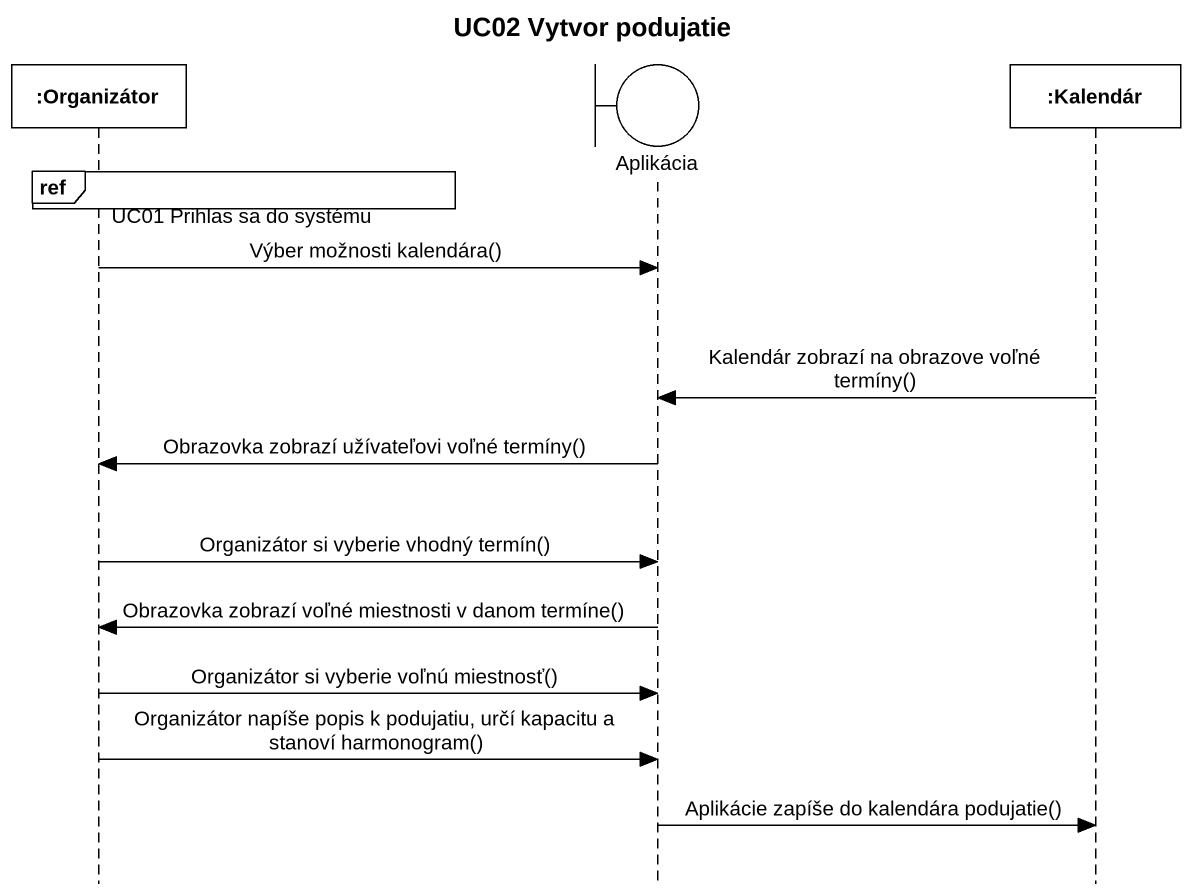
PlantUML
@startuml
title UC02 Vytvor podujatie
hide footbox
participant ":Organizátor" as Organizátor
boundary Aplikácia
participant ":Kalendár" as Kalendár

ref over Organizátor : UC01 Prihlas sa do systému
Organizátor -> Aplikácia : Výber možnosti kalendára()
Kalendár -> Aplikácia : Kalendár zobrazí na obrazove voľné termíny()
Aplikácia -> Organizátor : Obrazovka zobrazí užívateľovi voľné termíny()
Organizátor -> Aplikácia : Organizátor si vyberie vhodný termín()
Aplikácia -> Organizátor : Obrazovka zobrazí voľné miestnosti v danom termíne()
Organizátor -> Aplikácia : Organizátor si vyberie voľnú miestnosť()
Organizátor -> Aplikácia : Organizátor napíše popis k podujatiu, určí kapacitu a stanoví harmonogram()
Aplikácia -> Kalendár : Aplikácie zapíše do kalendára podujatie()
@enduml
